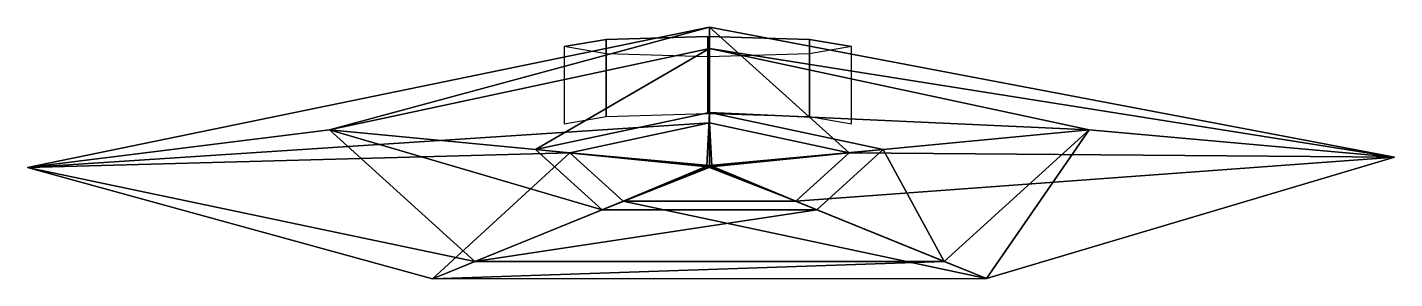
# Model space of a CAD drawing. Header units: metres. Extents: x -4.77 to 4.71, y -0.81 to 0.94.
import ezdxf

# ---------------------------------------------------------------- set-up
doc = ezdxf.new("R2010")
doc.units = ezdxf.units.M

msp = doc.modelspace()

# ---------------------------------------------------------------- linework, layer by layer
at = {"layer": 'StarFighter.Cockpit'}
msp.add_polyline3d([(0.947549, 0.801419, -1.50426), (0.655873, 0.751512, -1.97996), (-0.048428, 0.730834, -2.177067), (-0.752784, 0.751503, -1.980052), (-1.044594, 0.801412, -1.504324), (-0.752919, 0.851324, -1.028559), (-0.048619, 0.872003, -0.831453), (0.655737, 0.851334, -1.028468)], close=True, dxfattribs=at)
for points in [[(-0.752919, 0.315681, 0.408834), (-0.048619, 0.336359, 0.605941), (-0.048619, 0.872003, -0.831453), (-0.752919, 0.851324, -1.028559)], [(-0.048619, 0.336359, 0.605941), (0.655737, 0.31569, 0.408926), (0.655737, 0.851334, -1.028468), (-0.048619, 0.872003, -0.831453)], [(-1.044594, 0.265768, -0.066931), (-0.752919, 0.315681, 0.408834), (-0.752919, 0.851324, -1.028559), (-1.044594, 0.801412, -1.504324)], [(0.655737, 0.31569, 0.408926), (0.947549, 0.265775, -0.066866), (0.947549, 0.801419, -1.50426), (0.655737, 0.851334, -1.028468)]]:
    msp.add_3dface(points, dxfattribs=at)
at = {"layer": 'StarFighter.Main'}
for points in [[(-4.765964, -0.036603, -2.073631), (-0.037499, 0.935313, -2.073631), (-0.037499, 0.271773, -2.689854)], [(-2.670637, 0.223114, 1.567209), (-0.037499, 0.935313, -2.073631), (-4.765964, -0.036603, -2.073631)], [(-2.670637, 0.223114, 1.567209), (-0.037499, 0.787859, -1.249583), (-0.037499, 0.935313, -2.073631)], [(-0.037499, 0.935313, -2.073631), (4.713241, 0.034901, -2.073631), (0.930406, 0.064439, -3.323631)], [(-0.037499, 0.787859, -1.249583), (4.713241, 0.034901, -2.073631), (-0.037499, 0.935313, -2.073631)], [(-1.243614, 0.086817, -0.073631), (-0.037499, 0.787859, -1.249583), (-2.670637, 0.223114, 1.567209)], [(-1.243614, 0.086817, -0.073631), (-0.037499, 0.345499, -0.073631), (-0.037499, 0.787859, -1.249583)], [(-0.037499, 0.787859, -1.249583), (2.594626, 0.224035, 1.567209), (4.713241, 0.034901, -2.073631)], [(-0.037499, 0.345499, -0.073631), (2.594626, 0.224035, 1.567209), (-0.037499, 0.787859, -1.249583)], [(-0.054427, -0.026765, 3.568503), (-0.037499, 0.345499, -0.073631), (-1.243614, 0.086817, -0.073631)], [(-0.054427, -0.026765, 3.568503), (-0.037499, -0.023134, 3.568503), (-0.037499, 0.345499, -0.073631)], [(-0.037499, 0.345499, -0.073631), (1.168152, 0.087238, -0.073631), (2.594626, 0.224035, 1.567209)], [(-0.037499, -0.023134, 3.568503), (1.168152, 0.087238, -0.073631), (-0.037499, 0.345499, -0.073631)], [(-1.662774, -0.689076, 2.717397), (-2.670637, 0.223114, 1.567209), (-4.765964, -0.036603, -2.073631)], [(-0.78196, -0.331014, -0.073631), (-1.243614, 0.086817, -0.073631), (-2.670637, 0.223114, 1.567209)], [(-0.78196, -0.331014, -0.073631), (-2.670637, 0.223114, 1.567209), (-1.662774, -0.689076, 2.717397)], [(1.168152, 0.087238, -0.073631), (1.590431, -0.688507, 2.717397), (2.594626, 0.224035, 1.567209)], [(2.594626, 0.224035, 1.567209), (1.590431, -0.688507, 2.717397), (1.884515, -0.807758, -3.951489)], [(2.594626, 0.224035, 1.567209), (1.884515, -0.807758, -3.951489), (4.713241, 0.034901, -2.073631)], [(-1.956379, -0.80843, -3.951489), (-4.765964, -0.036603, -2.073631), (-1.005777, 0.0641, -3.323631)], [(-0.047948, -0.032629, 3.568503), (-0.054427, -0.026765, 3.568503), (-1.243614, 0.086817, -0.073631)], [(-0.047948, -0.032629, 3.568503), (-1.243614, 0.086817, -0.073631), (-0.78196, -0.331014, -0.073631)], [(-0.037499, -0.023134, 3.568503), (-0.020577, -0.026759, 3.568503), (1.168152, 0.087238, -0.073631)], [(-0.020577, -0.026759, 3.568503), (0.708178, -0.330754, -0.073631), (1.168152, 0.087238, -0.073631)], [(4.713241, 0.034901, -2.073631), (1.884515, -0.807758, -3.951489), (0.561136, -0.271128, -3.323631)], [(1.168152, 0.087238, -0.073631), (0.708178, -0.330754, -0.073631), (1.590431, -0.688507, 2.717397)], [(-1.662774, -0.689076, 2.717397), (-4.765964, -0.036603, -2.073631), (-1.956379, -0.80843, -3.951489)], [(-0.027033, -0.032626, 3.568503), (-0.047948, -0.032629, 3.568503), (-0.78196, -0.331014, -0.073631)], [(-0.027033, -0.032626, 3.568503), (-0.78196, -0.331014, -0.073631), (0.708178, -0.330754, -0.073631)], [(-0.020577, -0.026759, 3.568503), (-0.027033, -0.032626, 3.568503), (0.708178, -0.330754, -0.073631)], [(1.884515, -0.807758, -3.951489), (-1.956379, -0.80843, -3.951489), (-0.635157, -0.271337, -3.323631)], [(0.708178, -0.330754, -0.073631), (-0.78196, -0.331014, -0.073631), (-1.662774, -0.689076, 2.717397)], [(0.708178, -0.330754, -0.073631), (-1.662774, -0.689076, 2.717397), (1.590431, -0.688507, 2.717397)], [(1.590431, -0.688507, 2.717397), (-1.662774, -0.689076, 2.717397), (-1.956379, -0.80843, -3.951489)], [(1.590431, -0.688507, 2.717397), (-1.956379, -0.80843, -3.951489), (1.884515, -0.807758, -3.951489)]]:
    msp.add_3dface(points, dxfattribs=at)
at = {"layer": 'StarFighter.Thrusters'}
for points in [[(-1.005777, 0.0641, -3.323633), (-0.037499, 0.271773, -2.689855), (-0.037499, -0.023134, -2.323632)], [(-0.037499, 0.271773, -2.689855), (-0.020578, -0.026759, -2.323632), (-0.037499, -0.023134, -2.323632)], [(-0.037499, 0.271773, -2.689855), (0.930406, 0.064439, -3.323633), (-0.020578, -0.026759, -2.323632)], [(-0.635158, -0.271337, -3.323633), (-1.005777, 0.0641, -3.323633), (-0.054428, -0.026765, -2.323632)], [(-1.005777, 0.0641, -3.323633), (-0.037499, -0.023134, -2.323632), (-0.054428, -0.026765, -2.323632)], [(0.930406, 0.064439, -3.323633), (-0.027033, -0.032626, -2.323632), (-0.020578, -0.026759, -2.323632)], [(0.930406, 0.064439, -3.323633), (0.561136, -0.271128, -3.323633), (-0.027033, -0.032626, -2.323632)], [(-0.635158, -0.271337, -3.323633), (-0.054428, -0.026765, -2.323632), (-0.047948, -0.032629, -2.323632)], [(0.561136, -0.271128, -3.323633), (-0.635158, -0.271337, -3.323633), (-0.047948, -0.032629, -2.323632)], [(0.561136, -0.271128, -3.323633), (-0.047948, -0.032629, -2.323632), (-0.027033, -0.032626, -2.323632)]]:
    msp.add_3dface(points, dxfattribs=at)
at = {"layer": 'StarFighter.Thrusters.B'}
for points in [[(-0.037499, 0.935313, -2.073631), (0.930406, 0.064438, -3.323631), (-0.037499, 0.271772, -2.689854)], [(-4.765964, -0.036604, -2.073631), (-0.037499, 0.271772, -2.689854), (-1.005777, 0.0641, -3.323631)], [(-1.956379, -0.80843, -3.951489), (-1.005777, 0.0641, -3.323631), (-0.635158, -0.271338, -3.323631)], [(4.713241, 0.034901, -2.073631), (0.561136, -0.271128, -3.323631), (0.930406, 0.064438, -3.323631)], [(1.884515, -0.807759, -3.951489), (-0.635158, -0.271338, -3.323631), (0.561136, -0.271128, -3.323631)]]:
    msp.add_3dface(points, dxfattribs=at)

doc.saveas('drawing.dxf')
